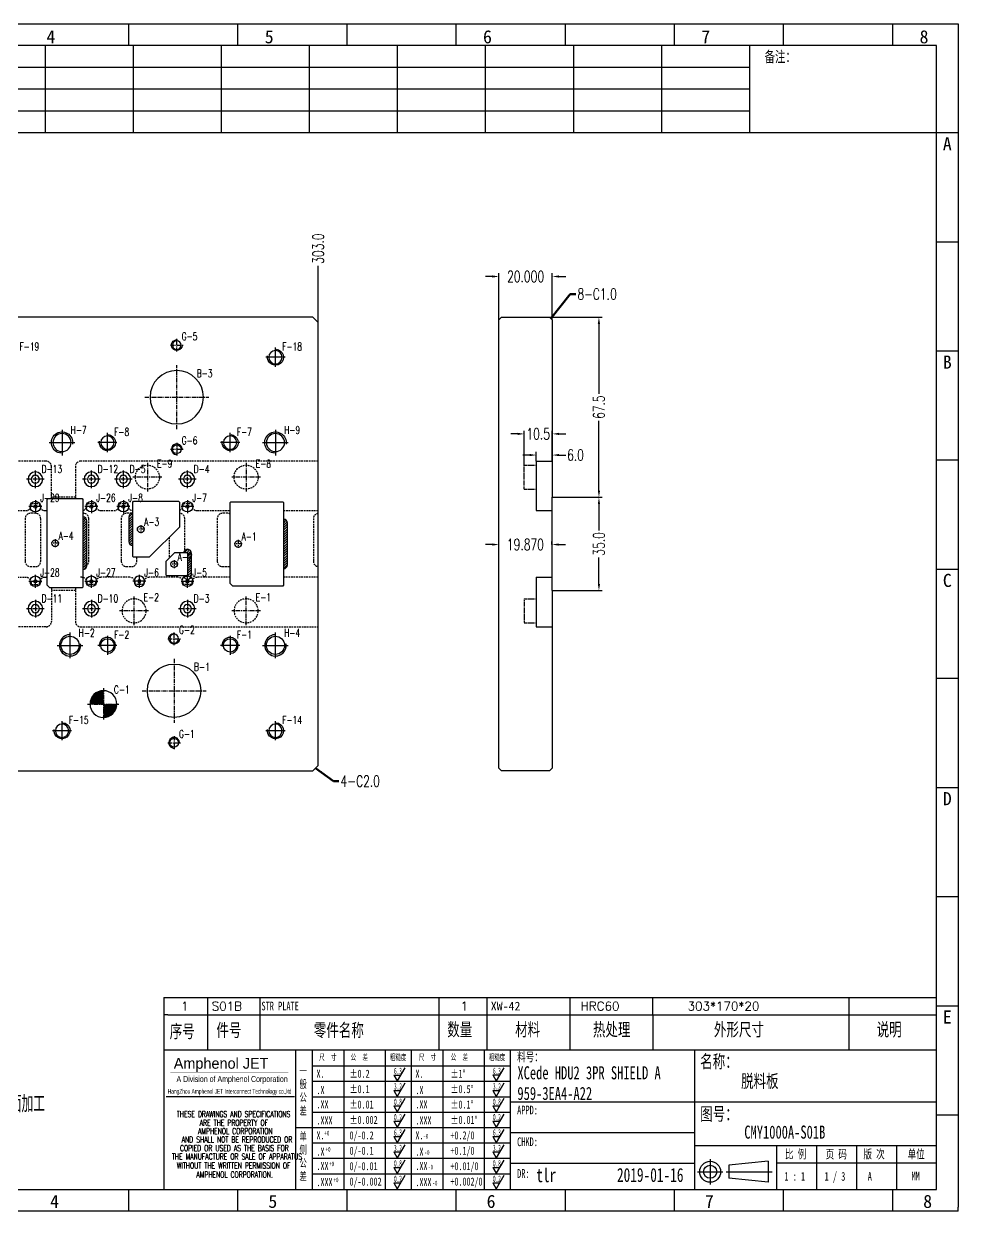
# Model space of a CAD drawing. Header units: millimetres. Extents: x -2852 to 5627, y -2271 to 1849.
# Drawn here: x 4626.5 to 4976.7, y -170.9 to 274.2 of the extents above; entities that cross this region are included whole.
import ezdxf
from ezdxf.enums import TextEntityAlignment as Align

# ---------------------------------------------------------------- set-up
doc = ezdxf.new("R2010")
doc.units = ezdxf.units.MM
doc.header["$PDSIZE"] = 3
for name, pattern in [('CENTER', [50.8, 31.75, -6.35, 6.35, -6.35]), ('CENTER2', [1.125, 0.75, -0.125, 0.125, -0.125]), ('DASHED', [19.05, 12.7, -6.35]), ('DASHED2', [9.525, 6.35, -3.175])]:
    doc.linetypes.add(name, pattern=pattern)
for name, color, linetype in [('1', 7, 'Continuous'), ('11', 4, 'DASHED2'), ('41', 1, 'Continuous'), ('51', 1, 'CENTER2'), ('S01', 170, 'Continuous'), ('S012', 4, 'DASHED')]:
    doc.layers.add(name, color=color, linetype=linetype)
doc.styles.add('CH', font='仿宋_GB2312_0.ttf')
doc.styles.add('jet01', font='simplex.shx', dxfattribs={"width": 0.7, "bigfont": 'hztxt.shx'})
doc.styles.add('jet02', font='simplex.shx', dxfattribs={"width": 0.7})
doc.styles.add('SIMPLEX', font='SIMPLEX')
doc.styles.get("Standard").update_dxf_attribs({"font": '仿宋_GB2312_0.ttf', "width": 0.7})
doc.styles.add('TEXTSTYLE_1', font='TRIUMB.TTF')
doc.styles.add('TEXTSTYLE_2', font='TRIUM.TTF')
doc.styles.add('tk', font='', dxfattribs={"width": 0.7})
doc.styles.add('tk 2', font='仿宋_GB2312_0.ttf', dxfattribs={"width": 0.65})
doc.styles.add('tk 4', font='simplex.shx', dxfattribs={"width": 0.65, "bigfont": 'bigfont.shx'})
doc.styles.get('tk').set_extended_font_data('NSimSun')
doc.dimstyles.new('jet02', dxfattribs={"dimtxt": 3.5, "dimasz": 2.1, "dimexe": 1, "dimexo": 0, "dimgap": 0.5, "dimtad": 0, "dimtoh": 1, "dimdec": 3, "dimzin": 9, "dimdsep": 46, "dimtxsty": 'jet02', "dimcen": 0, "dimclrt": 256, "dimazin": 2, "dimtfac": 1, "dimtdec": 3, "dimtofl": 0, "dimtmove": 0, "dimatfit": 1, "dimfxl": 0, "dimarcsym": 0})

# ---------------------------------------------------------------- blocks, each defined once
blk = doc.blocks.new('A3-N')
at = {"layer": '1', "color": 1}
for p, q in [((0, 296.73), (420, 296.73)), ((212.73, 291.27), (212.73, 296.73)), ((240, 291.27), (240, 296.73)), ((267.27, 291.27), (267.27, 296.73)), ((294.55, 291.27), (294.55, 296.73)), ((321.82, 291.27), (321.82, 296.73)), ((349.09, 291.27), (349.09, 296.73)), ((376.36, 291.27), (376.36, 296.73)), ((403.64, 291.27), (403.64, 296.73)), ((420, 296.73), (420, 1)), ((420, 269.45), (414.55, 269.45)), ((420, 242.18), (414.55, 242.18)), ((420, 214.91), (414.55, 214.91)), ((420, 187.64), (414.55, 187.64)), ((420, 160.36), (414.55, 160.36)), ((420, 133.09), (414.55, 133.09)), ((420, 105.82), (414.55, 105.82)), ((420, 78.55), (414.55, 78.55)), ((420, 51.27), (414.55, 51.27)), ((222.45, 49.09), (221.45, 49.09)), ((221.45, 49.09), (221.45, 40.36)), ((222.45, 49.09), (414.55, 49.09)), ((232.36, 49.09), (232.36, 40.36)), ((245.45, 49.09), (245.45, 40.36)), ((290.18, 49.09), (290.18, 40.36)), ((302.18, 49.09), (302.18, 40.36)), ((322.91, 49.09), (322.91, 40.36)), ((343.64, 49.09), (343.64, 40.36)), ((392.73, 40.36), (392.73, 49.09)), ((258.55, 40.36), (258.55, 5.44)), ((266.45, 40.36), (266.45, 5.44)), ((276.78, 40.36), (276.78, 5.45)), ((291.18, 40.36), (291.18, 5.45)), ((301.51, 40.37), (301.51, 5.46)), ((308.01, 40.36), (308.01, 5.45)), ((354.09, 40.36), (354.09, 5.45)), ((308.01, 32.39), (258.55, 32.39)), ((308.01, 28.54), (258.55, 28.54)), ((414.55, 27.27), (308.01, 27.27)), ((308.01, 24.69), (258.55, 24.69)), ((420, 24), (414.55, 24)), ((354.09, 19.63), (308.01, 19.63)), ((308.01, 16.99), (258.55, 16.99)), ((414.55, 16.36), (354.09, 16.36)), ((374.55, 16.36), (374.55, 5.45)), ((384.55, 16.36), (384.55, 5.45)), ((394.55, 16.36), (394.55, 5.45)), ((404.55, 16.36), (404.55, 5.45)), ((308.01, 13.14), (258.55, 13.14)), ((308.01, 11.99), (354.09, 11.99)), ((372.51, 12.49), (362.69, 11.5)), ((372.51, 12.49), (372.51, 7.25)), ((414.55, 12), (374.55, 12)), ((308.01, 9.29), (258.55, 9.29)), ((362.69, 11.5), (362.69, 8.23)), ((372.51, 7.25), (362.69, 8.23)), ((212.73, 0), (212.73, 5.45)), ((240, 0), (240, 5.45)), ((267.27, 0), (267.27, 5.45)), ((294.55, 0), (294.55, 5.45)), ((321.82, 0), (321.82, 5.45)), ((349.09, 0), (349.09, 5.45)), ((376.36, 0), (376.36, 5.45)), ((403.64, 0), (403.64, 5.45)), ((420, 0), (1, 0)), ((420, 0), (420, 1))]:
    blk.add_line(p, q, dxfattribs=at)
at = {"layer": '1'}
for p, q in [((414.55, 278.18), (414.55, 284.73)), ((221.45, 40.36), (221.45, 5.45)), ((221.45, 40.36), (414.55, 40.36)), ((221.45, 40.36), (414.55, 40.36)), ((254.41, 40.36), (254.41, 5.45)), ((283.28, 40.36), (283.28, 5.45)), ((308.01, 36.24), (258.55, 36.24)), ((222.08, 28.67), (254.12, 28.67)), ((308.01, 20.84), (254.41, 20.84))]:
    blk.add_line(p, q, dxfattribs=at)
at = {"layer": '1', "color": 1, "ltscale": 0.05}
for p, q in [((281.68, 35.84), (279.79, 32.56)), ((306.41, 35.84), (304.52, 32.56)), ((278.93, 34.04), (279.79, 32.56)), ((278.93, 34.04), (280.65, 34.04)), ((303.66, 34.05), (304.52, 32.56)), ((303.66, 34.05), (305.38, 34.05)), ((278.93, 30.19), (279.79, 28.71)), ((278.93, 30.19), (280.65, 30.19)), ((281.68, 31.99), (279.79, 28.71)), ((303.66, 30.2), (305.38, 30.2)), ((303.66, 30.2), (304.52, 28.71)), ((306.41, 31.99), (304.52, 28.71)), ((281.68, 28.14), (279.79, 24.86)), ((306.41, 28.14), (304.52, 24.86)), ((278.93, 26.34), (279.79, 24.86)), ((278.93, 26.34), (280.65, 26.34)), ((281.68, 24.29), (279.79, 21.01)), ((303.66, 26.35), (304.52, 24.86)), ((303.66, 26.35), (305.38, 26.35)), ((306.41, 24.29), (304.52, 21.01)), ((278.93, 22.49), (280.65, 22.49)), ((278.93, 22.49), (279.79, 21.01)), ((303.66, 22.5), (305.38, 22.5)), ((303.66, 22.5), (304.52, 21.01)), ((278.93, 18.66), (279.79, 17.17)), ((278.93, 18.66), (280.65, 18.66)), ((281.68, 20.45), (279.79, 17.17)), ((303.66, 18.66), (304.52, 17.18)), ((303.66, 18.66), (305.38, 18.66)), ((306.41, 20.46), (304.52, 17.18)), ((281.68, 16.6), (279.79, 13.32)), ((306.41, 16.61), (304.52, 13.33)), ((278.93, 14.81), (280.65, 14.81)), ((278.93, 14.81), (279.79, 13.32)), ((281.68, 12.75), (279.79, 9.47)), ((303.66, 14.81), (305.38, 14.81)), ((303.66, 14.81), (304.52, 13.33)), ((306.41, 12.76), (304.52, 9.48)), ((278.93, 10.96), (279.79, 9.47)), ((278.93, 10.96), (280.65, 10.96)), ((303.66, 10.96), (304.52, 9.48)), ((303.66, 10.96), (305.38, 10.96)), ((306.41, 8.91), (304.52, 5.63)), ((278.93, 7.11), (279.79, 5.62)), ((278.93, 7.11), (280.65, 7.11)), ((281.68, 8.9), (279.79, 5.62)), ((303.66, 7.11), (305.38, 7.11)), ((303.66, 7.11), (304.52, 5.63))]:
    blk.add_line(p, q, dxfattribs=at)
at = {"layer": '1', "color": 1, "ltscale": 0.1}
for p, q in [((358.01, 13.02), (358.01, 6.71)), ((354.86, 9.87), (361.17, 9.87)), ((362.03, 9.87), (373.54, 9.87))]:
    blk.add_line(p, q, dxfattribs=at)
at = {"layer": '1'}
blk.add_lwpolyline([(221.45, 5.45), (414.55, 5.45), (414.55, 291.27), (5.45, 291.27), (5.45, 5.45), (414.55, 5.45)], dxfattribs=at)
at = {"layer": '1', "color": 7, "linetype": 'Continuous', "const_width": 0.123}
blk.add_lwpolyline([(223.11, 34.74), (252.6, 34.76)], dxfattribs=at)
at = {"layer": '1', "color": 1}
for radius in [2.62, 1.64]:
    blk.add_circle((358.01, 9.87), radius, dxfattribs=at)
at = {"layer": '41'}
for p, q in [((191.82, 291.27), (191.82, 269.45)), ((213.82, 291.27), (213.82, 269.45)), ((235.82, 291.27), (235.82, 269.45)), ((257.82, 291.27), (257.82, 269.45)), ((279.82, 291.27), (279.82, 269.45)), ((301.82, 291.27), (301.82, 269.45)), ((323.82, 291.27), (323.82, 269.45)), ((345.82, 291.27), (345.82, 269.45)), ((367.82, 291.27), (367.82, 269.45)), ((367.82, 285.82), (5.45, 285.82)), ((367.82, 280.36), (5.45, 280.36)), ((367.82, 274.91), (5.45, 274.91)), ((414.55, 269.45), (5.45, 269.45))]:
    blk.add_line(p, q, dxfattribs=at)
at = {"layer": '1', "color": 1}
for s, p in [('4', (193.27, 295.11)), ('5', (247.82, 295.11)), ('6', (302.36, 295.11)), ('7', (356.91, 295.11)), ('8', (411.45, 295.11)), ('4', (194.17, 4.11)), ('5', (248.72, 4.11)), ('6', (303.26, 4.11)), ('7', (357.81, 4.11)), ('8', (412.35, 4.11))]:
    blk.add_text(s, height=3.27, dxfattribs=at).set_placement(p, align=Align.TOP_CENTER)
at = {"layer": '1', "style": 'tk', "width": 0.7}
blk.add_text('备注：', height=2.727, dxfattribs=at).set_placement((375.51, 288.55), align=Align.MIDDLE)
at = {"layer": '1', "color": 1}
for s, p in [('A', (418.37, 268.36)), ('B', (418.37, 213.82)), ('C', (418.37, 159.27)), ('D', (418.37, 104.73)), ('E', (418.37, 50.18))]:
    blk.add_text(s, height=3.27, dxfattribs=at).set_placement(p, align=Align.TOP_RIGHT)
at = {"layer": '1', "color": 1, "style": 'tk 2', "width": 0.7}
for s, height, p in [('数量', 3.273, (292.3, 43.78)), ('材料', 3.273, (309.27, 43.78)), ('热处理', 3.273, (328.71, 43.78)), ('外形尺寸', 3.273, (358.94, 43.78)), ('说明', 3.273, (399.61, 43.78)), ('序号', 3.273, (222.96, 43.34)), ('件号', 3.273, (234.62, 43.61)), ('零件名称', 3.273, (258.97, 43.61)), ('料号：', 2.182, (309.77, 37.46)), ('名称：', 3.273, (355.52, 35.79)), ('图号：', 3.273, (355.52, 22.7)), ('比 例', 2.182, (376.69, 13.18)), ('页 码', 2.182, (386.85, 13.18)), ('版 次', 2.182, (396.31, 13.18)), ('单位', 2.182, (407.35, 13.18))]:
    blk.add_text(s, height=height, dxfattribs=at).set_placement(p)
at = {"layer": '1', "color": 7, "linetype": 'Continuous', "style": 'TEXTSTYLE_1'}
blk.add_text('Amphenol JET', height=2.7, dxfattribs=at).set_placement((223.96, 35.61))
at = {"layer": '1', "color": 1, "ltscale": 0.05, "style": 'tk 2', "width": 0.5}
for s, p in [('6.3', (279.01, 34.26)), ('6.3', (303.74, 34.27)), ('3.2', (279.01, 30.41)), ('3.2', (303.74, 30.42)), ('0.8', (279.01, 26.56)), ('0.8', (303.74, 26.57)), ('0.2', (279.01, 22.71)), ('0.2', (303.74, 22.72)), ('6.3', (279.01, 18.87)), ('6.3', (303.74, 18.88)), ('3.2', (279.01, 15.02)), ('3.2', (303.74, 15.03)), ('0.8', (279.01, 11.17)), ('0.8', (303.74, 11.18)), ('0.2', (279.01, 7.32)), ('0.2', (303.74, 7.33))]:
    blk.add_text(s, height=1.6, dxfattribs=at).set_placement(p)
at = {"layer": '1', "color": 7, "linetype": 'Continuous'}
for s, height, style, width, p in [('A Division of Amphenol Corporation', 1.5, 'TEXTSTYLE_2', 0.7, (224.64, 32.29)), ('HangZhou Amphenol JET Interconnect Technology co.,ltd ', 1.2, 'TEXTSTYLE_2', 0.6, (222.47, 29.36)), ('THESE DRAWINGS AND SPECIFICATIONS', 1.5, 'tk 4', 0.6, (224.73, 23.52)), ('ARE THE PROPERTY OF', 1.5, 'tk 4', 0.6, (230.45, 21.35)), ('AND SHALL NOT BE REPRODUCED OR', 1.5, 'tk 4', 0.6, (225.95, 17.17)), ('AMPHENOL CORPORATION', 1.5, 'tk 4', 0.6, (230.04, 19.27)), ('COPIED OR USED AS THE BASIS FOR', 1.5, 'tk 4', 0.6, (225.54, 15.02)), ('THE MANUFACTURE OR SALE OF APPARATUS', 1.5, 'tk 4', 0.6, (223.5, 12.92)), ('WITHOUT THE WRITTEN PERMISSION OF', 1.5, 'tk 4', 0.6, (224.73, 10.67)), ('AMPHENOL CORPORATION.', 1.5, 'tk 4', 0.6, (229.63, 8.4))]:
    blk.add_text(s, height=height, dxfattribs=dict(at, style=style, width=width)).set_placement(p)
at = {"layer": '1', "color": 1, "style": 'tk 2', "width": 0.7}
for s, p in [('X.', (259.64, 34.37)), ('%%P0.2', (267.9, 34.37)), ('X.', (284.37, 34.37)), ('%%P1%%D', (293.12, 34.37)), ('.X', (259.64, 30.28)), ('%%P0.1', (267.9, 30.52)), ('.X', (284.37, 30.28)), ('%%P0.5%%D', (293.12, 30.52)), ('.XX', (259.64, 26.71)), ('%%P0.01', (267.9, 26.67)), ('.XX', (284.37, 26.71)), ('%%P0.1%%D', (293.12, 26.67)), ('%%P0.002', (267.9, 22.82)), ('%%P0.01%%D', (293.12, 22.82)), ('.XXX', (259.64, 22.68)), ('.XXX', (284.37, 22.68)), ('X.', (259.64, 18.97)), ('0/-0.2', (267.9, 18.97)), ('X.', (284.37, 18.97)), ('+0.2/0', (293.12, 18.97)), ('.X', (259.64, 14.88)), ('0/-0.1', (267.9, 15.12)), ('.X', (284.37, 14.88)), ('+0.1/0', (293.12, 15.12)), ('.XX', (259.64, 11.31)), ('0/-0.01', (267.9, 11.27)), ('.XX', (284.37, 11.31)), ('+0.01/0', (293.12, 11.27)), ('.XXX', (259.64, 7.28)), ('0/-0.002', (267.9, 7.42)), ('.XXX', (284.37, 7.28)), ('+0.002/0', (293.12, 7.42))]:
    blk.add_text(s, height=2, dxfattribs=at).set_placement(p, align=Align.MIDDLE_LEFT)
at = {"layer": '1', "style": 'tk 2', "width": 0.7}
for s, p in [('APPD:', (309.77, 24.21)), ('CHKD:', (309.77, 16.27)), ('DR:', (309.77, 8.35))]:
    blk.add_text(s, height=2.182, dxfattribs=at).set_placement(p)
at = {"layer": '1', "color": 7, "style": 'tk 2', "width": 0.7}
blk.add_text('MM', height=2.182, dxfattribs=at).set_placement((408.31, 7.75))
at = {"layer": '1', "color": 1, "ltscale": 0.05, "char_height": 1.5, "width": 6.3627, "attachment_point": 1, "style": 'tk 2'}
for s, insert in [('尺  寸', (260.31, 39.25)), ('公  差', (268.17, 39.25)), ('粗糙度', (277.98, 39.25)), ('尺  寸', (285.2, 39.25)), ('公  差', (293.18, 39.25)), ('粗糙度', (302.71, 39.26))]:
    blk.add_mtext(s, dxfattribs=dict(at, insert=insert))
at = {"layer": '1', "ltscale": 0.05, "char_height": 2, "width": 2.5195, "attachment_point": 1, "style": 'tk 2'}
for s, insert in [('一般公差', (255.39, 36.11)), ('单侧公差', (255.39, 19.71))]:
    blk.add_mtext(s, dxfattribs=dict(at, insert=insert))
at = {"layer": '1', "color": 1, "ltscale": 0.05, "char_height": 1.2, "width": 5.1396, "attachment_point": 1, "line_spacing_factor": 0.8, "style": 'tk 2'}
for s, insert in [('+0', (261.58, 20.13)), ('-0', (286.31, 19.33)), ('+0', (261.88, 16.09)), ('-0', (286.61, 15.29)), ('+0', (262.79, 12.45)), ('-0', (287.51, 11.65)), ('+0', (263.87, 8.44)), ('-0', (288.59, 7.64))]:
    blk.add_mtext(s, dxfattribs=dict(at, insert=insert))
at = {"layer": '1', "style": 'tk 2', "width": 0.7}
for tag, p in [('PATR-NO1', (309.84, 32.96)), ('TITLE', (365.74, 30.9)), ('PATR-NO2', (309.84, 27.81)), ('DWG-NO:', (366.54, 18.14))]:
    blk.add_attdef(tag, p, '', height=3.27, dxfattribs=at)
at = {"layer": '1', "color": 1, "style": 'tk 2', "width": 0.7}
for tag, p in [('DRAW', (314.55, 7.27)), ('DATE', (334.72, 7.32))]:
    blk.add_attdef(tag, p, '', height=3.49, dxfattribs=at)
at = {"layer": '1', "style": 'tk 2', "width": 0.7}
for tag, p in [('SCALE', (376.55, 8.73)), ('SHEET', (386.6, 8.72)), ('REV', (397.38, 8.73))]:
    blk.add_attdef(tag, text='', height=2.18, dxfattribs=at).set_placement(p, align=Align.MIDDLE_LEFT)
blk = doc.blocks.new('FB3')
at = {"layer": '1', "color": 1}
for p, q in [((0, 4.36), (193.09, 4.36)), ((0, 4.36), (0, 0)), ((10.91, 4.36), (10.91, 0)), ((24, 4.36), (24, 0)), ((68.73, 4.36), (68.73, 0)), ((80.73, 4.36), (80.73, 0)), ((101.45, 4.36), (101.45, 0)), ((122.18, 4.36), (122.18, 0)), ((171.27, 0), (171.27, 4.36))]:
    blk.add_line(p, q, dxfattribs=at)
at = {"layer": '1'}
for tag, style, p in [('ITEM', 'SIMPLEX', (4.36, 2.18)), ('PARTNO', 'SIMPLEX', (12, 2.18)), ('QTY', 'SIMPLEX', (74.18, 2.18)), ('MATL', 'CH', (81.72, 2.18)), ('FINISH', 'SIMPLEX', (104.17, 2.18)), ('SPEC', 'SIMPLEX', (130.91, 2.18)), ('REMARK', 'SIMPLEX', (174.06, 2.18))]:
    blk.add_attdef(tag, text='', height=2.18, dxfattribs=dict(at, style=style)).set_placement(p, align=Align.MIDDLE_LEFT)
at = {"layer": '1', "style": 'tk', "width": 0.7}
blk.add_attdef('DIE', text='', height=2.18, dxfattribs=at).set_placement((24.43, 2.18), align=Align.MIDDLE_LEFT)
blk = doc.blocks.new('S01-PILOT119')
at = {"layer": 'S01', "color": 6, "linetype": 'CENTER'}
for p, q in [((2.4, 0), (-2.4, 0)), ((0, 2.4), (0, -2.4))]:
    blk.add_line(p, q, dxfattribs=at)
at = {"layer": 'S01', "linetype": 'Continuous'}
for radius in [2, 0.59]:
    blk.add_circle((0, 0), radius, dxfattribs=at)
blk = doc.blocks.new('A$C8992311')
at = {"layer": 'S01', "color": 6, "linetype": 'CENTER', "ltscale": 0.05}
for p, q in [((3.3, 0), (-3.3, 0)), ((0, 3.3), (0, -3.3))]:
    blk.add_line(p, q, dxfattribs=at)
at = {"layer": 'S01', "linetype": 'Continuous', "ltscale": 0.05}
for radius in [2.75, 1.51]:
    blk.add_circle((0, 0), radius, dxfattribs=at)
blk = doc.blocks.new('A$C225783')
at = {"layer": 'S01', "color": 6, "linetype": 'CENTER', "ltscale": 0.05}
for p, q in [((2.4, 0), (-2.4, 0)), ((0, 2.4), (0, -2.4))]:
    blk.add_line(p, q, dxfattribs=at)
at = {"layer": 'S01', "linetype": 'Continuous', "ltscale": 0.05}
blk.add_circle((0, 0), 1.65, dxfattribs=at)
at = {"layer": 'S01', "color": 3, "linetype": 'Continuous', "ltscale": 0.05}
blk.add_arc((0, 0), 2, 275.0197, 189.0761, dxfattribs=at)
blk = doc.blocks.new('S01-POST20')
at = {"layer": 'S01', "color": 6, "linetype": 'CENTER', "ltscale": 0.05}
for p, q in [((0, 12), (0, -12)), ((12, 0), (-12, 0))]:
    blk.add_line(p, q, dxfattribs=at)
at = {"layer": 'S01', "linetype": 'Continuous', "ltscale": 0.05}
blk.add_circle((0, 0), 10, dxfattribs=at)
blk = doc.blocks.new('S01-PIN10')
at = {"layer": 'S01', "color": 6, "linetype": 'CENTER', "ltscale": 0.05}
for p, q in [((0, 6), (0, -6)), ((6, 0), (-6, 0))]:
    blk.add_line(p, q, dxfattribs=at)
at = {"layer": 'S01', "linetype": 'Continuous', "ltscale": 0.05}
blk.add_circle((0, 0), 5, dxfattribs=at)
blk = doc.blocks.new('S01-M4')
at = {"layer": 'S01', "color": 6, "linetype": 'CENTER', "ltscale": 0.05}
for p, q in [((0, 5.4), (0, -5.4)), ((5.4, 0), (-5.4, 0))]:
    blk.add_line(p, q, dxfattribs=at)
at = {"layer": 'S01', "color": 4, "linetype": 'DASHED', "ltscale": 0.05}
blk.add_circle((0, 0), 4.5, dxfattribs=at)
blk = doc.blocks.new('S01-DISK30')
at = {"layer": 'S01', "color": 6, "linetype": 'CENTER'}
for p, q in [((0, 4.8), (0, -4.8)), ((4.8, 0), (-4.8, 0))]:
    blk.add_line(p, q, dxfattribs=at)
at = {"layer": 'S01', "linetype": 'Continuous'}
blk.add_circle((0, 0), 3.4, dxfattribs=at)
at = {"layer": 'S01', "color": 3, "linetype": 'Continuous'}
blk.add_arc((0, 0), 4, 275.0197, 189.0761, dxfattribs=at)
blk = doc.blocks.new('S01-M6')
at = {"layer": 'S01', "color": 6, "linetype": 'CENTER'}
for p, q in [((3.6, 0), (-3.6, 0)), ((0, 3.6), (0, -3.6))]:
    blk.add_line(p, q, dxfattribs=at)
at = {"layer": 'S01', "linetype": 'Continuous'}
blk.add_circle((0, 0), 2.5, dxfattribs=at)
at = {"layer": 'S01', "color": 3, "linetype": 'Continuous'}
blk.add_arc((0, 0), 3, 275.0197, 189.0761, dxfattribs=at)
blk = doc.blocks.new('WCS')
at = {"layer": '1', "color": 6, "linetype": 'CENTER', "ltscale": 0.05}
for p, q in [((1.5, 0), (-1.5, 0)), ((0, 1.5), (0, -1.5))]:
    blk.add_line(p, q, dxfattribs=at)
at = {"layer": '1', "linetype": 'Continuous', "ltscale": 0.05}
blk.add_circle((0, 0), 1.25, dxfattribs=at)
blk = doc.blocks.new('*D4788')
at = {"layer": '41', "ltscale": 0.05}
for p, q in [((2002.19, 3410.51), (1999.67, 3410.51)), ((2004.71, 3394.26), (2004.71, 3411.71)), ((2024.71, 3394.26), (2024.71, 3411.71)), ((2027.23, 3410.51), (2029.75, 3410.51))]:
    blk.add_line(p, q, dxfattribs=at)
for points in [[(2002.19, 3410.09), (2002.19, 3410.93), (2004.71, 3410.51)], [(2027.23, 3410.93), (2027.23, 3410.09), (2024.71, 3410.51)]]:
    blk.add_solid(points, dxfattribs=at)
at = {"layer": 'Defpoints', "color": 0, "ltscale": 0.05}
for p in [(2024.71, 3410.51), (2004.71, 3394.26), (2024.71, 3394.26)]:
    blk.add_point(p, dxfattribs=at)
at = {"layer": '41', "ltscale": 0.05, "insert": (2014.71, 3410.51), "char_height": 4.2, "attachment_point": 5, "style": 'jet02'}
blk.add_mtext('20.000', dxfattribs=at)
blk = doc.blocks.new('*D4789')
at = {"layer": '41', "ltscale": 0.05}
for p, q in [((2023.71, 3395.26), (2043.4, 3395.26)), ((2042.2, 3392.74), (2042.2, 3366.59)), ((2042.2, 3330.28), (2042.2, 3356.43)), ((2024.71, 3327.76), (2043.4, 3327.76))]:
    blk.add_line(p, q, dxfattribs=at)
for points in [[(2042.62, 3392.74), (2041.78, 3392.74), (2042.2, 3395.26)], [(2041.78, 3330.28), (2042.62, 3330.28), (2042.2, 3327.76)]]:
    blk.add_solid(points, dxfattribs=at)
at = {"layer": 'Defpoints', "color": 0, "ltscale": 0.05}
for p in [(2023.71, 3395.26), (2024.71, 3327.76), (2042.2, 3327.76)]:
    blk.add_point(p, dxfattribs=at)
at = {"layer": '41', "ltscale": 0.05, "insert": (2042.2, 3361.51), "char_height": 4.2, "attachment_point": 5, "rotation": 90, "style": 'jet02'}
blk.add_mtext('67.5', dxfattribs=at)
blk = doc.blocks.new('*D4790')
at = {"layer": '41', "ltscale": 0.05}
for p, q in [((2024.71, 3327.76), (2043.4, 3327.76)), ((2042.2, 3325.24), (2042.2, 3315.34)), ((2042.2, 3295.28), (2042.2, 3305.18)), ((2024.71, 3292.76), (2043.4, 3292.76))]:
    blk.add_line(p, q, dxfattribs=at)
for points in [[(2042.62, 3325.24), (2041.78, 3325.24), (2042.2, 3327.76)], [(2041.78, 3295.28), (2042.62, 3295.28), (2042.2, 3292.76)]]:
    blk.add_solid(points, dxfattribs=at)
at = {"layer": 'Defpoints', "color": 0, "ltscale": 0.05}
for p in [(2024.71, 3327.76), (2024.71, 3292.76), (2042.2, 3292.76)]:
    blk.add_point(p, dxfattribs=at)
at = {"layer": '41', "ltscale": 0.05, "insert": (2042.2, 3310.26), "char_height": 4.2, "attachment_point": 5, "rotation": 90, "style": 'jet02'}
blk.add_mtext('35.0', dxfattribs=at)
blk = doc.blocks.new('*D4791')
at = {"layer": '41', "ltscale": 0.05}
for p, q in [((2002.19, 3310.04), (1999.67, 3310.04)), ((2004.71, 3310.04), (2004.71, 3311.24)), ((2024.58, 3310.04), (2024.58, 3311.24)), ((2027.1, 3310.04), (2029.62, 3310.04))]:
    blk.add_line(p, q, dxfattribs=at)
for points in [[(2002.19, 3309.62), (2002.19, 3310.46), (2004.71, 3310.04)], [(2027.1, 3310.46), (2027.1, 3309.62), (2024.58, 3310.04)]]:
    blk.add_solid(points, dxfattribs=at)
at = {"layer": 'Defpoints', "color": 0, "ltscale": 0.05}
for p in [(2004.71, 3310.04), (2004.71, 3310.04), (2024.58, 3310.04)]:
    blk.add_point(p, dxfattribs=at)
at = {"layer": '41', "ltscale": 0.05, "insert": (2014.64, 3310.04), "char_height": 4.2, "attachment_point": 5, "style": 'jet02'}
blk.add_mtext('19.870', dxfattribs=at)
blk = doc.blocks.new('*D4792')
at = {"layer": '41', "ltscale": 0.05}
for p, q in [((2016.19, 3343.58), (2013.67, 3343.58)), ((2018.71, 3341.31), (2018.71, 3344.78)), ((2024.71, 3341.31), (2024.71, 3344.78)), ((2027.23, 3343.58), (2029.75, 3343.58))]:
    blk.add_line(p, q, dxfattribs=at)
for points in [[(2016.19, 3343.16), (2016.19, 3344), (2018.71, 3343.58)], [(2027.23, 3344), (2027.23, 3343.16), (2024.71, 3343.58)]]:
    blk.add_solid(points, dxfattribs=at)
at = {"layer": 'Defpoints', "color": 0, "ltscale": 0.05}
for p in [(2024.71, 3343.58), (2018.71, 3341.31), (2024.71, 3341.31)]:
    blk.add_point(p, dxfattribs=at)
at = {"layer": '41', "ltscale": 0.05, "insert": (2033.43, 3343.58), "char_height": 4.2, "attachment_point": 5, "style": 'jet02'}
blk.add_mtext('6.0', dxfattribs=at)
blk = doc.blocks.new('*D4793')
at = {"layer": '41', "ltscale": 0.05}
for p, q in [((2014.21, 3339.81), (2014.21, 3352.72)), ((2024.71, 3341.31), (2024.71, 3352.72)), ((2011.69, 3351.52), (2009.17, 3351.52)), ((2027.23, 3351.52), (2029.75, 3351.52))]:
    blk.add_line(p, q, dxfattribs=at)
for points in [[(2011.69, 3351.1), (2011.69, 3351.94), (2014.21, 3351.52)], [(2027.23, 3351.94), (2027.23, 3351.1), (2024.71, 3351.52)]]:
    blk.add_solid(points, dxfattribs=at)
at = {"layer": 'Defpoints', "color": 0, "ltscale": 0.05}
for p in [(2024.71, 3351.52), (2014.21, 3339.81), (2024.71, 3341.31)]:
    blk.add_point(p, dxfattribs=at)
at = {"layer": '41', "ltscale": 0.05, "insert": (2019.46, 3351.52), "char_height": 4.2, "attachment_point": 5, "style": 'jet02'}
blk.add_mtext('10.5', dxfattribs=at)
blk = doc.blocks.new('*D4797')
at = {"layer": '41', "ltscale": 0.05}
blk.add_line((1936.95, 3393.26), (1936.95, 3414.47), dxfattribs=at)
at = {"layer": 'Defpoints', "color": 0, "ltscale": 0.05}
for p in [(1936.95, 3414.47), (1633.95, 3395.26), (1936.95, 3393.26)]:
    blk.add_point(p, dxfattribs=at)
at = {"layer": '41', "ltscale": 0.05, "insert": (1936.95, 3420.95), "char_height": 4.2, "attachment_point": 5, "rotation": 90, "style": 'jet02'}
blk.add_mtext('303.0', dxfattribs=at)

msp = doc.modelspace()

# ---------------------------------------------------------------- hatches: boundary and pattern name
at = {"layer": '41', "ltscale": 0.05}
h = msp.add_hatch(dxfattribs=at)
h.set_pattern_fill('ANSI31', color=256, scale=0.2, style=0)
h.set_pattern_definition([(45, (2963.0659, -345.4942), (-0.4490128, 0.4490128), [])])
h.paths.add_polyline_path([(4458.309, 91.5425), (4458.609, 91.8425), (4459.7787, 91.8425, 0.90406911), (4456.809, 91.5425), (4456.809, 84.1425, 0.90406911), (4459.7787, 83.8425), (4458.609, 83.8425), (4458.309, 84.1425)])
h.paths.add_polyline_path([(4486.789, 63.3425), (4450.029, 63.3425, 0.41421356), (4451.529, 61.8425), (4485.289, 61.8425, 0.41421356)])
h.paths.add_polyline_path([(4510.589, 81.2125), (4501.589, 81.2125, 0.843039), (4501.089, 78.2983), (4501.089, 79.4125), (4501.389, 79.7125), (4510.789, 79.7125), (4511.089, 79.4125), (4511.089, 78.2983, 0.843039)])
h.paths.add_polyline_path([(4530.309, 86.0225, 0.41421356), (4528.809, 87.5225), (4528.809, 74.5625, 0.41421356), (4530.309, 76.0625)])
h.paths.add_polyline_path([(4547.809, 85.9625, 0.41421356), (4546.309, 87.4625), (4546.309, 74.3225, 0.41421356), (4547.809, 75.8225)])
h.paths.add_polyline_path([(4583.209, 84.8225, 0.41421356), (4581.709, 86.3225), (4581.709, 72.1625, 0.41421356), (4583.209, 73.6625)])
h.paths.add_polyline_path([(4619.209, 85.3025, 0.41421356), (4617.709, 86.8025), (4617.709, 72.2825, 0.41421356), (4619.209, 73.7825)])
h.paths.add_polyline_path([(4650.109, 87.8625, 0.41421356), (4648.609, 89.3625), (4648.609, 69.6225, 0.41421356), (4650.109, 71.1225)])
h.paths.add_polyline_path([(4667.309, 90.8625, 0.41421356), (4665.809, 89.3625), (4665.809, 80.1225, 0.41421356), (4667.309, 78.6225)])
h.paths.add_polyline_path([(4689.309, 75.7425, 0.90406911), (4686.3393, 76.0425), (4687.509, 76.0425), (4687.809, 75.7425), (4687.809, 67.5425), (4687.809, 67.2425, -0.17665841), (4689.0966, 66.7729, 0.13550197), (4689.309, 67.5425)])
h.paths.add_polyline_path([(4725.309, 87.0425, 0.41421356), (4723.809, 88.5425), (4723.809, 69.9425, 0.41421356), (4725.309, 71.4425)])
at = {"layer": 'S01', "ltscale": 0.05}
h = msp.add_hatch(dxfattribs=at)
h.set_pattern_fill('ANSI31', color=3, scale=0.1, style=0)
h.set_pattern_definition([(135, (5303.90176, -634.16115), (0.2245064, 0.2245064), [])])
edge = h.paths.add_edge_path()
edge.add_line((4656.309, 19.2425), (4661.309, 19.2425))
edge.add_ellipse((4656.309, 19.2425), major_axis=(-3.5355, 3.5355), ratio=1, start_angle=135, end_angle=225, ccw=False)
edge.add_line((4656.309, 14.2425), (4656.309, 19.2425))
edge = h.paths.add_edge_path()
edge.add_ellipse((4656.309, 19.2425), major_axis=(-3.5355, 3.5355), ratio=1, start_angle=-45, end_angle=45, ccw=False)
edge.add_line((4656.309, 24.2425), (4656.309, 19.2425))
edge.add_line((4656.309, 19.2425), (4651.309, 19.2425))

# ---------------------------------------------------------------- linework, layer by layer
at = {"layer": '1', "ltscale": 0.05}
for p, q in [((4818.5602, 110.2925), (4824.5602, 110.2925)), ((4818.5602, 110.2925), (4818.5602, 91.7425)), ((4818.5602, 91.7425), (4824.4302, 91.7425)), ((4818.5602, 66.7425), (4824.4302, 66.7425)), ((4818.5602, 66.7425), (4818.5602, 48.1925)), ((4818.5602, 48.1925), (4824.5602, 48.1925))]:
    msp.add_line(p, q, dxfattribs=at)
at = {"layer": '11', "ltscale": 0.05}
for p, q in [((4814.0602, 108.7925), (4818.5602, 108.7925)), ((4814.0602, 99.7925), (4814.0602, 108.7925)), ((4814.0602, 99.7925), (4818.5602, 99.7925)), ((4814.0602, 58.6925), (4818.5602, 58.6925)), ((4814.0602, 58.6925), (4814.0602, 49.6925)), ((4814.0602, 49.6925), (4818.5602, 49.6925))]:
    msp.add_line(p, q, dxfattribs=at)
at = {"layer": 'S01', "ltscale": 0.05}
for points in [[(4734.809, -5.7575), (4736.809, -3.7575), (4736.809, 162.2425), (4734.809, 164.2425), (4435.809, 164.2425), (4433.809, 162.2425), (4433.809, -3.7575), (4435.809, -5.7575)], [(4823.5602, 164.2425), (4824.5602, 163.2425), (4824.5602, 96.7425), (4824.4302, 96.7425), (4824.4302, 61.7425), (4824.5602, 61.7425), (4824.5602, -4.7575), (4823.5602, -5.7575), (4805.5602, -5.7575), (4804.5602, -4.7575), (4804.5602, 163.2425), (4805.5602, 164.2425)], [(4648.309, 62.7425), (4636.209, 62.7425), (4635.209, 63.7425), (4635.209, 95.9425), (4635.509, 96.2425), (4648.309, 96.2425), (4648.609, 95.9425), (4648.609, 63.0425)], [(4667.609, 95.2425), (4684.509, 95.2425), (4684.809, 94.9425), (4684.809, 85.5425), (4673.509, 74.2425), (4667.609, 74.2425), (4667.309, 74.5425), (4667.309, 94.9425)], [(4704.109, 95.0425), (4723.509, 95.0425), (4723.809, 94.7425), (4723.809, 63.7425), (4723.509, 63.4425), (4704.809, 63.4425), (4703.809, 64.4425), (4703.809, 94.7425)], [(4687.809, 67.5425), (4687.509, 67.2425), (4680.109, 67.2425), (4679.809, 67.5425), (4679.809, 72.7425), (4683.109, 76.0425), (4687.509, 76.0425), (4687.809, 75.7425)]]:
    msp.add_lwpolyline(points, close=True, dxfattribs=at)
at = {"layer": 'S01', "color": 173, "ltscale": 0.05}
for points in [[(4648.609, 69.6225, 0.41421356), (4650.109, 71.1225), (4650.109, 87.8625, 0.41421356), (4648.609, 89.3625)], [(4667.309, 90.8625, 0.41421356), (4665.809, 89.3625), (4665.809, 80.1225, 0.41421356), (4667.309, 78.6225)], [(4723.809, 69.9425, 0.41421356), (4725.309, 71.4425), (4725.309, 87.0425, 0.41421356), (4723.809, 88.5425)], [(4686.3393, 67.2425, 0.90406911), (4689.309, 67.5425), (4689.309, 75.7425, 0.90406911), (4686.3393, 76.0425)]]:
    msp.add_lwpolyline(points, format="xyb", dxfattribs=at)
at = {"layer": 'S012', "ltscale": 0.05}
for points in [[(4636.809, 96.2425), (4636.809, 108.2925, 0.41421356), (4634.809, 110.2925), (4554.309, 110.2925, 0.41421356)], [(4736.809, 110.2925), (4647.809, 110.2925, 0.41421356), (4645.809, 108.2925), (4645.809, 96.2425)], [(4617.609, 91.7425), (4627.209, 91.7425, 0.41421356), (4629.209, 93.7425), (4629.209, 94.3925), (4632.409, 94.3925), (4632.409, 93.7425, 0.41421356), (4634.409, 91.7425), (4634.809, 91.7425, 0.05038204), (4635.209, 91.7829, 0.05038204)], [(4648.609, 91.7829, 0.35639396), (4650.209, 93.7425), (4650.209, 94.3925), (4653.409, 94.3925), (4653.409, 93.7425, 0.41421356), (4655.409, 91.7425), (4660.209, 91.7425, 0.41421356), (4662.209, 93.7425), (4662.209, 94.3925), (4665.409, 94.3925), (4665.409, 93.7425, 0.39963753), (4667.309, 91.745, 0.39963753)], [(4684.809, 91.8346, 0.32753822), (4686.209, 93.7425), (4686.209, 94.3925), (4689.409, 94.3925), (4689.409, 93.7425, 0.41421356), (4691.409, 91.7425), (4703.809, 91.7425)], [(4648.609, 70.7425), (4648.809, 70.7425, 0.41421356), (4650.809, 72.7425), (4650.809, 88.7425, 0.41421356), (4648.809, 90.7425), (4648.609, 90.7425)], [(4667.309, 90.679, 0.06325422), (4666.809, 90.7425), (4665.009, 90.7425, 0.41421356), (4663.009, 88.7425), (4663.009, 72.7425, 0.41421356), (4665.009, 70.7425), (4666.809, 70.7425, 0.41421356), (4668.809, 72.7425), (4668.809, 74.2425)], [(4686.809, 76.0425), (4686.809, 88.7425, 0.41421356), (4684.809, 90.7425)], [(4703.809, 90.4745, 0.1316525), (4702.809, 90.7425), (4701.009, 90.7425, 0.41421356), (4699.009, 88.7425), (4699.009, 72.7425, 0.41421356), (4701.009, 70.7425), (4702.809, 70.7425, 0.1316525), (4703.809, 71.0104, 0.1316525)], [(4736.809, 90.7324, 0.38517039), (4735.009, 88.7425), (4735.009, 72.7425, 0.38517039), (4736.809, 70.7525, 0.38517039)], [(4636.809, 62.7425), (4636.809, 50.1925, -0.41421356), (4634.809, 48.1925), (4554.809, 48.1925, -0.41421356)], [(4616.409, 66.7425), (4627.209, 66.7425, -0.41421356), (4629.209, 64.7425), (4629.209, 64.0925), (4632.409, 64.0925), (4632.409, 64.7425, -0.41421356), (4634.409, 66.7425), (4634.809, 66.7425, -0.05038204), (4635.209, 66.7021, -0.05038204)], [(4645.809, 62.7425), (4645.809, 50.1925, 0.41421356), (4647.809, 48.1925), (4736.809, 48.1925)], [(4703.809, 66.7425), (4691.409, 66.7425, 0.41421356), (4689.409, 64.7425), (4689.409, 64.0925), (4686.209, 64.0925), (4686.209, 64.7425, 0.41421356), (4684.209, 66.7425), (4673.409, 66.7425, 0.41421356), (4671.409, 64.7425), (4671.409, 64.0925), (4668.209, 64.0925), (4668.209, 64.7425, 0.41421356), (4666.209, 66.7425), (4655.409, 66.7425, 0.41421356), (4653.409, 64.7425), (4653.409, 64.0925), (4650.209, 64.0925), (4650.209, 64.7425, 0.41421356), (4648.209, 66.7425), (4647.759, 66.7425)]]:
    msp.add_lwpolyline(points, format="xyb", dxfattribs=at)
for points in [[(4645.809, 96.7425), (4636.809, 96.7425)], [(4723.809, 91.7425), (4736.809, 91.7425)], [(4681.009, 81.7425), (4681.009, 73.9425)], [(4736.809, 66.7425), (4723.809, 66.7425)], [(4645.809, 61.7425), (4636.809, 61.7425)]]:
    msp.add_lwpolyline(points, dxfattribs=at)
msp.add_lwpolyline([(4629.009, 90.7425, 0.41421356), (4627.009, 88.7425), (4627.009, 72.7425, 0.41421356), (4629.009, 70.7425), (4630.809, 70.7425, 0.41421356), (4632.809, 72.7425), (4632.809, 88.7425, 0.41421356), (4630.809, 90.7425)], format="xyb", close=True, dxfattribs=at)

# ---------------------------------------------------------------- block references
at = {"layer": '1', "ltscale": 0.05, "xscale": 1.5, "yscale": 1.5, "zscale": 1.5}
for name, p, values in [('A3-N', (4346.7373, -170.8642), {'DWG-NO:': 'CMY1000A-S01B', 'TITLE': '脱料板', 'REV': 'A', 'SHEET': '1 / 3', 'DRAW': 'tlr', 'DATE': '2019-01-16', 'PATR-NO1': 'XCede HDU2 3PR SHIELD A', 'PATR-NO2': '959-3EA4-A22', 'SCALE': '1 : 1'}), ('FB3', (4678.9191, -97.2278), {'PARTNO': 'S01B', 'ITEM': '1', 'DIE': 'STR PLATE', 'QTY': '1', 'MATL': 'XW-42', 'FINISH': 'HRC60', 'SPEC': '303*170*20'})]:
    msp.add_blockref(name, p, dxfattribs=at).add_auto_attribs(values)
at = {"layer": '51', "ltscale": 0.05}
for p in [(4670.309, 84.7425), (4638.209, 79.4925), (4706.809, 79.2425), (4682.809, 71.6425)]:
    msp.add_blockref('WCS', p, dxfattribs=at)
at = {"layer": 'S01', "ltscale": 0.05, "extrusion": (0, 0, -1), "zscale": -1}
for name, p, rotation in [('A$C225783', (-4683.809, 153.7425), 270), ('S01-POST20', (-4683.809, 134.2425), 270), ('A$C8992311', (-4630.809, 103.4925), 180), ('A$C8992311', (-4651.809, 103.4925), 180), ('A$C8992311', (-4663.809, 103.4925), 180), ('A$C8992311', (-4687.809, 103.4925), 180)]:
    msp.add_blockref(name, p, dxfattribs=dict(at, rotation=rotation))
at = {"layer": 'S01', "extrusion": (0, 0, -1), "zscale": -1, "rotation": 180}
for name, p in [('S01-M6', (-4720.809, 149.2425)), ('S01-M6', (-4657.809, 117.2425)), ('S01-M6', (-4703.809, 117.2425)), ('S01-M4', (-4667.809, 54.1925)), ('S01-M4', (-4709.809, 54.1925)), ('S01-M6', (-4640.809, 9.2425)), ('S01-M6', (-4720.809, 9.2425))]:
    msp.add_blockref(name, p, dxfattribs=at)
at = {"layer": 'S01', "extrusion": (0, 0, -1), "zscale": -1}
for name, p in [('S01-DISK30', (-4640.809, 117.2425)), ('S01-DISK30', (-4720.809, 117.2425)), ('S01-PIN10', (-4656.309, 19.2425))]:
    msp.add_blockref(name, p, dxfattribs=at)
at = {"layer": 'S01', "ltscale": 0.05, "rotation": 90}
for name, p in [('A$C225783', (4683.809, 114.7425)), ('S01-POST20', (4682.809, 24.2425)), ('A$C225783', (4682.809, 4.7425))]:
    msp.add_blockref(name, p, dxfattribs=at)
at = {"layer": 'S01'}
for name, p in [('S01-M4', (4672.809, 104.2925)), ('S01-M4', (4709.809, 104.2925)), ('S01-M6', (4657.809, 41.2425)), ('S01-M6', (4703.809, 41.2425))]:
    msp.add_blockref(name, p, dxfattribs=at)
at = {"layer": 'S01', "color": 3}
for p in [(4630.809, 93.2425), (4651.809, 93.2425), (4663.809, 93.2425), (4687.809, 93.2425)]:
    msp.add_blockref('S01-PILOT119', p, dxfattribs=at)
at = {"layer": 'S01', "color": 3, "rotation": 180}
for p in [(4630.809, 65.2425), (4651.809, 65.2425), (4687.809, 65.2425)]:
    msp.add_blockref('S01-PILOT119', p, dxfattribs=at)
at = {"layer": 'S01', "color": 3, "extrusion": (0, 0, -1), "zscale": -1, "rotation": 180}
msp.add_blockref('S01-PILOT119', (-4669.809, 65.2425), dxfattribs=at)
at = {"layer": 'S01', "ltscale": 0.05, "extrusion": (0, 0, -1), "zscale": -1}
for p in [(-4630.809, 54.9925), (-4651.809, 54.9925), (-4687.809, 54.9925)]:
    msp.add_blockref('A$C8992311', p, dxfattribs=at)
at = {"layer": 'S01', "rotation": 180}
for p in [(4643.809, 41.2425), (4720.809, 41.2425)]:
    msp.add_blockref('S01-DISK30', p, dxfattribs=at)
at = {"layer": 'S01', "ltscale": 0.05, "xscale": -1, "rotation": 89.99999999999997}
msp.add_blockref('A$C225783', (4682.809, 43.7425), dxfattribs=at)

# ---------------------------------------------------------------- texts
at = {"layer": '41', "ltscale": 0.05, "style": 'jet01', "width": 0.7}
for s, height, p in [('G-5', 2.94, (4685.639, 155.5725)), ('F-19', 2.94, (4624.8461, 151.7796)), ('F-18', 2.94, (4723.3461, 151.7796)), ('B-3', 2.94, (4691.2959, 141.7293)), ('H-7', 2.94, (4644.0532, 120.4867)), ('F-8', 2.94, (4660.3461, 119.7796)), ('F-7', 2.94, (4706.3461, 119.7796)), ('H-9', 2.94, (4724.0532, 120.4867)), ('G-6', 2.94, (4685.639, 116.5725)), ('D-13', 2.94, (4633.1693, 105.8528)), ('D-12', 2.94, (4654.1693, 105.8528)), ('D-5', 2.94, (4666.1693, 105.8528)), ('E-9', 2.94, (4676.4068, 107.8902)), ('D-4', 2.94, (4690.1693, 105.8528)), ('E-8', 2.94, (4713.4068, 107.8902)), ('J-29', 2.94, (4632.639, 95.0725)), ('J-26', 2.94, (4653.639, 95.0725)), ('J-8', 2.94, (4665.639, 95.0725)), ('J-7', 2.94, (4689.639, 95.0725)), ('A-3', 2.94, (4671.6087, 86.0421)), ('A-4', 2.94, (4639.5087, 80.7921)), ('A-1', 2.94, (4708.1087, 80.5421)), ('A-2', 2.94, (4684.1087, 72.9421)), ('J-28', 2.94, (4632.639, 67.0725)), ('J-27', 2.94, (4653.639, 67.0725)), ('J-6', 2.94, (4671.639, 67.0725)), ('J-5', 2.94, (4689.639, 67.0725)), ('D-11', 2.94, (4633.1693, 57.3528)), ('D-10', 2.94, (4654.1693, 57.3528)), ('E-2', 2.94, (4671.4068, 57.7902)), ('D-3', 2.94, (4690.1693, 57.3528)), ('E-1', 2.94, (4713.4068, 57.7902)), ('H-2', 2.94, (4647.0532, 44.4867)), ('F-2', 2.94, (4660.3461, 43.7796)), ('G-2', 2.94, (4684.639, 45.5725)), ('F-1', 2.94, (4706.3461, 43.7796)), ('H-4', 2.94, (4724.0532, 44.4867)), ('B-1', 2.94, (4690.2959, 31.7293)), ('C-1', 2.94, (4660.2603, 23.1938)), ('F-15', 2.94, (4643.3461, 11.7796)), ('F-14', 2.94, (4723.3461, 11.7796)), ('G-1', 2.94, (4684.639, 6.5725)), ('正面加工', 6.3, (4616.7997, -133.7499))]:
    msp.add_text(s, height=height, dxfattribs=at).set_placement(p)
at = {"layer": '41', "ltscale": 0.05, "char_height": 4.2, "attachment_point": 4, "style": 'jet02'}
for s, insert in [('8-C1.0', (4833.9785, 172.9156)), ('4-C2.0', (4745.2219, -9.6503))]:
    msp.add_mtext(s, dxfattribs=dict(at, insert=insert))

# ---------------------------------------------------------------- dimensions: what is measured, and where the dimension line sits
at = {"layer": '41', "ltscale": 0.05}
dim = msp.add_ordinate_dim(feature_location=(4736.809, 162.2425), offset=(0, 21.2171), dtype=1, origin=(4433.809, 164.2425), dimstyle='jet02', override={"dimscale": 1.2, "dimtoh": 0, "dimdec": 1, "dimzin": 1, "dimclrd": 256, "dimclre": 256, "dimadec": 1, "dimazin": 0, "dimatfit": 3, "dimlwd": 65535, "dimlwe": 65535}, dxfattribs=at)
dim.commit()
dim.dimension.update_dxf_attribs({"geometry": '*D4797', "text_midpoint": (4736.809, 189.9395), "insert": (2799.8548, -3231.0141)})
for base, p1, p2, override, picture, middle in [((4824.5602, 179.4914), (4804.5602, 163.2425), (4824.5602, 163.2425), {"dimscale": 1.2, "dimtoh": 0, "dimzin": 1, "dimclrd": 256, "dimclre": 256, "dimadec": 3, "dimazin": 0, "dimatfit": 3, "dimlwd": 65535, "dimlwe": 65535}, '*D4788', (4814.5602, 179.4914)), ((4824.5602, 120.5037), (4814.0602, 108.7925), (4824.5602, 110.2925), {"dimscale": 1.2, "dimtoh": 0, "dimdec": 1, "dimzin": 1, "dimclrd": 256, "dimclre": 256, "dimadec": 1, "dimazin": 0, "dimatfit": 3, "dimlwd": 65535, "dimlwe": 65535}, '*D4793', (4819.3102, 120.5037)), ((4824.5602, 112.5703), (4818.5602, 110.2925), (4824.5602, 110.2925), {"dimscale": 1.2, "dimtoh": 0, "dimdec": 1, "dimzin": 1, "dimclrd": 256, "dimclre": 256, "dimadec": 1, "dimazin": 0, "dimatfit": 3, "dimlwd": 65535, "dimlwe": 65535}, '*D4792', (4833.2802, 112.5703)), ((4804.5602, 79.0301), (4824.4302, 79.0301), (4804.5602, 79.0301), {"dimscale": 1.2, "dimtoh": 0, "dimzin": 1, "dimclrd": 256, "dimclre": 256, "dimadec": 3, "dimazin": 0, "dimatfit": 3, "dimlwd": 65535, "dimlwe": 65535}, '*D4791', (4814.4952, 79.0301))]:
    dim = msp.add_linear_dim(base=base, p1=p1, p2=p2, dimstyle='jet02', override=override, dxfattribs=at)
    dim.commit()
    dim.dimension.update_dxf_attribs({"geometry": picture, "text_midpoint": middle, "insert": (2799.8548, -3231.0141)})
for base, p1, p2, picture, middle in [((4842.051, 96.7425), (4823.5602, 164.2425), (4824.5602, 96.7425), '*D4789', (4842.051, 130.4925)), ((4842.051, 61.7425), (4824.5602, 96.7425), (4824.5602, 61.7425), '*D4790', (4842.051, 79.2425))]:
    dim = msp.add_linear_dim(base=base, p1=p1, p2=p2, angle=90, dimstyle='jet02', override={"dimscale": 1.2, "dimtoh": 0, "dimdec": 1, "dimzin": 1, "dimclrd": 256, "dimclre": 256, "dimadec": 1, "dimazin": 0, "dimatfit": 3, "dimlwd": 65535, "dimlwe": 65535}, dxfattribs=at)
    dim.commit()
    dim.dimension.update_dxf_attribs({"geometry": picture, "text_midpoint": middle, "insert": (2799.8548, -3231.0141)})

# ---------------------------------------------------------------- leaders
at = {"layer": '41', "ltscale": 0.05, "annotation_type": 0, "has_hookline": 1, "hookline_direction": 0}
for points, text_width in [([(4824.0602, 163.7425), (4831.2785, 172.9156), (4833.3785, 172.9156)], 14.98), ([(4735.809, -4.7575), (4742.5219, -9.6503), (4744.6219, -9.6503)], 15.54)]:
    msp.add_leader(points, dimstyle='jet02', override={"dimscale": 1.2, "dimtoh": 0, "dimdec": 1, "dimzin": 1, "dimclrd": 256, "dimclre": 256, "dimadec": 1, "dimazin": 0, "dimatfit": 3, "dimlwd": 65535, "dimlwe": 65535}, dxfattribs=dict(at, text_width=text_width))

doc.saveas('drawing.dxf')
